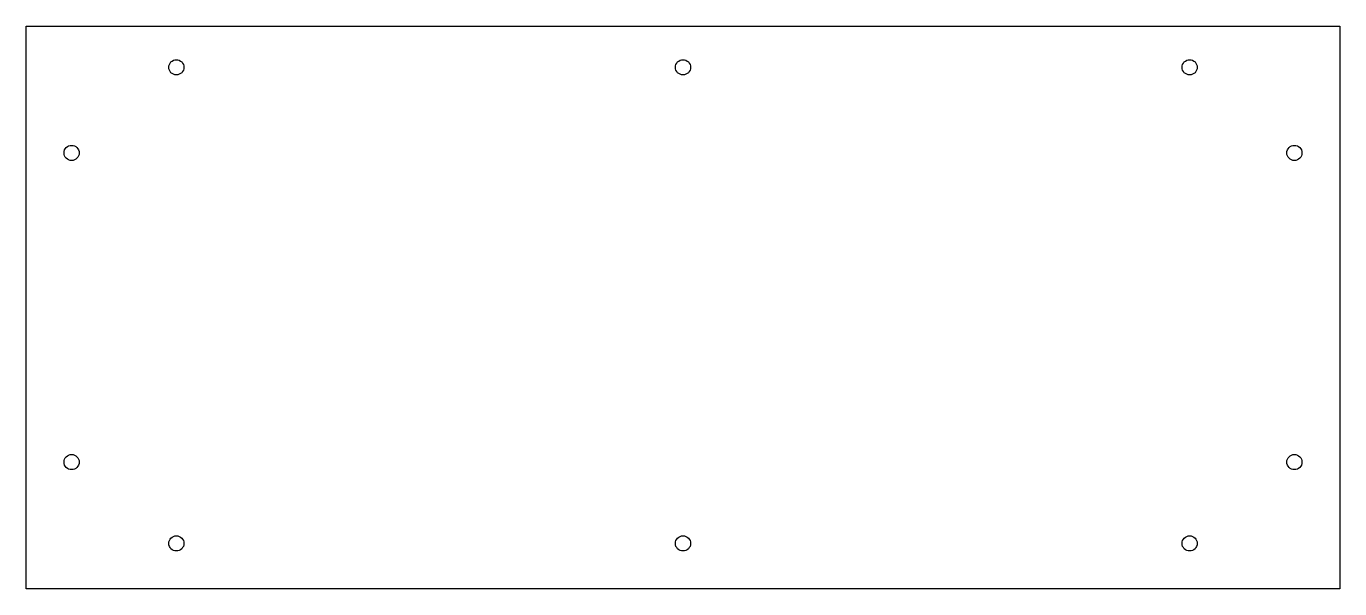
# Model space of a CAD drawing. Header units: metres. Extents: x 0 to 259, y -111 to 0.
import ezdxf

# ---------------------------------------------------------------- set-up
doc = ezdxf.new("R2010")
doc.units = ezdxf.units.M

msp = doc.modelspace()

# ---------------------------------------------------------------- linework, layer by layer
for p, q in [((0, 0), (259.24, 0)), ((0, -111), (0, 0)), ((259.24, 0), (259.24, -111)), ((259.24, -111), (0, -111))]:
    msp.add_line(p, q)
for centre in [(29.62, -8.1), (129.62, -8.1), (229.62, -8.1), (8.95, -25), (250.29, -25), (8.95, -86), (250.29, -86), (29.62, -102.05), (129.62, -102.05), (229.62, -102.05)]:
    msp.add_circle(centre, 1.5)

doc.saveas('drawing.dxf')
